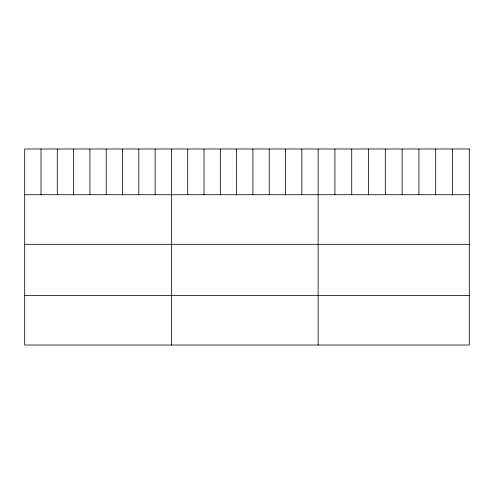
<?xml version="1.0" encoding="UTF-8"?>
<svg xmlns="http://www.w3.org/2000/svg" width="494" height="494" viewBox="0 0 494 494"><rect width="100%" height="100%" fill="white"/><g stroke="black" fill="none" stroke-linecap="round" stroke-linejoin="round"><path stroke-width="0.74" d="M24.7 194.722L469.3 194.722M24.7 244.32L469.3 244.32M24.7 295.418L469.3 295.418M452.504 148.984L452.504 194.722M435.708 148.984L435.708 194.722M418.912 148.984L418.912 194.722M402.116 148.984L402.116 194.722M385.32 148.984L385.32 194.722M368.524 148.984L368.524 194.722M351.728 148.984L351.728 194.722M334.932 148.984L334.932 194.722M318.136 148.984L318.136 345.016M301.834 148.984L301.834 194.722M285.532 148.984L285.532 194.722M269.23 148.984L269.23 194.722M252.928 148.984L252.928 194.722M236.626 148.984L236.626 194.722M220.324 148.984L220.324 194.722M204.022 148.984L204.022 194.722M187.72 148.984L187.72 194.722M171.418 148.984L171.418 345.016M155.116 148.984L155.116 194.722M138.814 148.984L138.814 194.722M122.512 148.984L122.512 194.722M106.21 148.984L106.21 194.722M89.908 148.984L89.908 194.722M73.606 148.984L73.606 194.722M57.304 148.984L57.304 194.722M41.002 148.984L41.002 194.722M469.3 148.984L24.7 148.984L24.7 345.016L469.3 345.016L469.3 148.984"/></g></svg>
